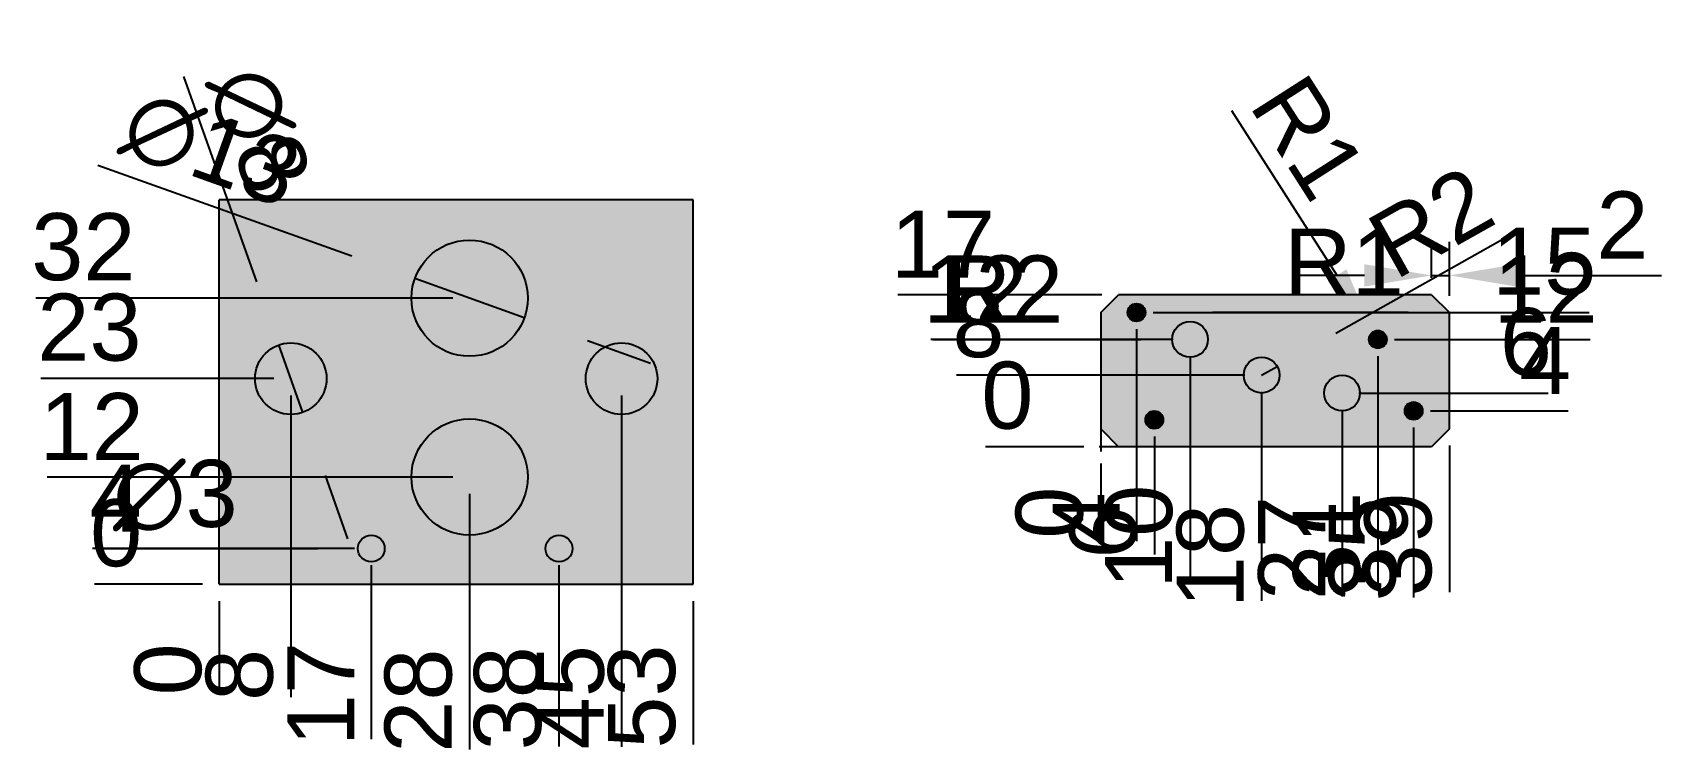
# Model space of a CAD drawing. Header units: millimetres. Extents: x 485 to 2758, y 170 to 959.
# Drawn here: x 701.2 to 883.4, y 493.9 to 574.3 of the extents above; entities that cross this region are included whole.
import ezdxf

# ---------------------------------------------------------------- set-up
doc = ezdxf.new("R2010")
doc.units = ezdxf.units.MM
doc.styles.get("Standard").update_dxf_attribs({"font": 'arial_0.ttf'})
doc.dimstyles.new('ISO-25', dxfattribs={"dimscale": 3, "dimtxt": 2.5, "dimasz": 2.5, "dimexe": 1.25, "dimexo": 0.625, "dimtad": 1, "dimtxsty": 'Standard', "dimcen": 2.5, "dimadec": 0, "dimazin": 0, "dimtfac": 1, "dimtmove": 0, "dimatfit": 3, "dimfxl": 1, "dimarcsym": 0})

# ---------------------------------------------------------------- blocks, each defined once
blk = doc.blocks.new('*D74')
at = {"color": 0, "lineweight": -2, "transparency": 16777216}
blk.add_line((708.76, 516.58), (733.09, 516.58), dxfattribs=at)
at = {"color": 0, "transparency": 16777216}
blk.add_solid([(733.09, 517.83), (733.09, 515.33), (740.59, 516.58)], dxfattribs=at)
at = {"layer": 'Defpoints', "color": 0, "transparency": 16777216}
for p in [(737.59, 516.58), (740.59, 516.58)]:
    blk.add_point(p, dxfattribs=at)
at = {"color": 0, "transparency": 16777216, "insert": (717.18, 522.5), "char_height": 7.5, "attachment_point": 5}
blk.add_mtext('∅3', dxfattribs=at)
blk = doc.blocks.new('*D75')
at = {"color": 0, "lineweight": -2, "transparency": 16777216}
for p, q in [((708.52, 559.47), (736.91, 549.3)), ((756.21, 542.39), (743.97, 546.77)), ((763.27, 539.86), (770.33, 537.33))]:
    blk.add_line(p, q, dxfattribs=at)
at = {"color": 0, "transparency": 16777216}
for points in [[(737.33, 550.48), (736.49, 548.13), (743.97, 546.77)], [(763.69, 541.04), (762.85, 538.69), (756.21, 542.39)]]:
    blk.add_solid(points, dxfattribs=at)
at = {"layer": 'Defpoints', "color": 0, "transparency": 16777216}
for p in [(743.97, 546.77), (756.21, 542.39)]:
    blk.add_point(p, dxfattribs=at)
at = {"color": 0, "transparency": 16777216, "insert": (721.18, 561.22), "char_height": 7.5, "attachment_point": 5, "rotation": 340.2955}
blk.add_mtext('∅13', dxfattribs=at)
blk = doc.blocks.new('*D76')
at = {"color": 0, "lineweight": -2, "transparency": 16777216}
for p, q in [((718.1, 569.36), (726.24, 546.42)), ((731.43, 531.81), (728.75, 539.35)), ((733.94, 524.75), (736.45, 517.68))]:
    blk.add_line(p, q, dxfattribs=at)
at = {"color": 0, "transparency": 16777216}
for points in [[(727.42, 546.84), (725.06, 546), (728.75, 539.35)], [(735.11, 525.16), (732.76, 524.33), (731.43, 531.81)]]:
    blk.add_solid(points, dxfattribs=at)
at = {"layer": 'Defpoints', "color": 0, "transparency": 16777216}
for p in [(728.75, 539.35), (731.43, 531.81)]:
    blk.add_point(p, dxfattribs=at)
at = {"color": 0, "transparency": 16777216, "insert": (726.49, 563.4), "char_height": 7.5, "attachment_point": 5, "rotation": 289.5449}
blk.add_mtext('∅8', dxfattribs=at)
blk = doc.blocks.new('*D69')
at = {"color": 0, "lineweight": -2, "transparency": 16777216}
blk.add_line((722.09, 510.71), (722.09, 500.61), dxfattribs=at)
at = {"layer": 'Defpoints', "color": 0, "transparency": 16777216}
for p in [(722.09, 512.58), (722.09, 512.58), (722.09, 507.38)]:
    blk.add_point(p, dxfattribs=at)
at = {"color": 0, "transparency": 16777216, "insert": (716.38, 503.06), "char_height": 7.5, "attachment_point": 5, "rotation": 90}
blk.add_mtext('0', dxfattribs=at)
blk = doc.blocks.new('*D70')
at = {"color": 0, "lineweight": -2, "transparency": 16777216}
blk.add_line((720.21, 512.58), (708.12, 512.58), dxfattribs=at)
at = {"layer": 'Defpoints', "color": 0, "transparency": 16777216}
for p in [(714.88, 512.58), (722.09, 512.58), (722.09, 512.58)]:
    blk.add_point(p, dxfattribs=at)
at = {"color": 0, "transparency": 16777216, "insert": (710.56, 518.29), "char_height": 7.5, "attachment_point": 5}
blk.add_mtext('0', dxfattribs=at)
blk = doc.blocks.new('*D77')
at = {"color": 0, "lineweight": -2, "transparency": 16777216}
blk.add_line((730.09, 533.71), (730.09, 499.97), dxfattribs=at)
at = {"layer": 'Defpoints', "color": 0, "transparency": 16777216}
for p in [(730.09, 535.58), (722.09, 512.58), (730.09, 506.79)]:
    blk.add_point(p, dxfattribs=at)
at = {"color": 0, "transparency": 16777216, "insert": (724.38, 502.44), "char_height": 7.5, "attachment_point": 5, "rotation": 90}
blk.add_mtext('8', dxfattribs=at)
blk = doc.blocks.new('*D71')
at = {"color": 0, "lineweight": -2, "transparency": 16777216}
blk.add_line((728.21, 535.58), (702.14, 535.58), dxfattribs=at)
at = {"layer": 'Defpoints', "color": 0, "transparency": 16777216}
for p in [(714.88, 535.58), (730.09, 535.58), (722.09, 512.58)]:
    blk.add_point(p, dxfattribs=at)
at = {"color": 0, "transparency": 16777216, "insert": (707.57, 541.29), "char_height": 7.5, "attachment_point": 5}
blk.add_mtext('23', dxfattribs=at)
blk = doc.blocks.new('*D78')
at = {"color": 0, "lineweight": -2, "transparency": 16777216}
blk.add_line((739.09, 514.71), (739.09, 495.27), dxfattribs=at)
at = {"layer": 'Defpoints', "color": 0, "transparency": 16777216}
for p in [(739.09, 516.58), (722.09, 512.58), (739.09, 507.18)]:
    blk.add_point(p, dxfattribs=at)
at = {"color": 0, "transparency": 16777216, "insert": (733.45, 500.29), "char_height": 7.5, "attachment_point": 5, "rotation": 90}
blk.add_mtext('17', dxfattribs=at)
blk = doc.blocks.new('*D79')
at = {"color": 0, "lineweight": -2, "transparency": 16777216}
blk.add_line((737.21, 516.58), (707.92, 516.58), dxfattribs=at)
at = {"layer": 'Defpoints', "color": 0, "transparency": 16777216}
for p in [(714.98, 516.58), (739.09, 516.58), (722.09, 512.58)]:
    blk.add_point(p, dxfattribs=at)
at = {"color": 0, "transparency": 16777216, "insert": (710.51, 522.21), "char_height": 7.5, "attachment_point": 5}
blk.add_mtext('4', dxfattribs=at)
blk = doc.blocks.new('*D80')
at = {"color": 0, "lineweight": -2, "transparency": 16777216}
blk.add_line((750.09, 522.71), (750.09, 494.12), dxfattribs=at)
at = {"layer": 'Defpoints', "color": 0, "transparency": 16777216}
for p in [(750.09, 524.58), (722.09, 512.58), (750.09, 506.89)]:
    blk.add_point(p, dxfattribs=at)
at = {"color": 0, "transparency": 16777216, "insert": (744.38, 499.57), "char_height": 7.5, "attachment_point": 5, "rotation": 90}
blk.add_mtext('28', dxfattribs=at)
blk = doc.blocks.new('*D72')
at = {"color": 0, "lineweight": -2, "transparency": 16777216}
blk.add_line((748.21, 524.58), (702.85, 524.58), dxfattribs=at)
at = {"layer": 'Defpoints', "color": 0, "transparency": 16777216}
for p in [(714.69, 524.58), (750.09, 524.58), (722.09, 512.58)]:
    blk.add_point(p, dxfattribs=at)
at = {"color": 0, "transparency": 16777216, "insert": (707.83, 530.22), "char_height": 7.5, "attachment_point": 5}
blk.add_mtext('12', dxfattribs=at)
blk = doc.blocks.new('*D81')
at = {"color": 0, "lineweight": -2, "transparency": 16777216}
blk.add_line((760.09, 514.71), (760.09, 494.45), dxfattribs=at)
at = {"layer": 'Defpoints', "color": 0, "transparency": 16777216}
for p in [(760.09, 516.58), (722.09, 512.58), (760.09, 507.08)]:
    blk.add_point(p, dxfattribs=at)
at = {"color": 0, "transparency": 16777216, "insert": (754.38, 499.83), "char_height": 7.5, "attachment_point": 5, "rotation": 90}
blk.add_mtext('38', dxfattribs=at)
blk = doc.blocks.new('*D82')
at = {"color": 0, "lineweight": -2, "transparency": 16777216}
blk.add_line((767.09, 533.71), (767.09, 494.4), dxfattribs=at)
at = {"layer": 'Defpoints', "color": 0, "transparency": 16777216}
for p in [(767.09, 535.58), (722.09, 512.58), (767.09, 507.38)]:
    blk.add_point(p, dxfattribs=at)
at = {"color": 0, "transparency": 16777216, "insert": (761.4, 499.95), "char_height": 7.5, "attachment_point": 5, "rotation": 90}
blk.add_mtext('45', dxfattribs=at)
blk = doc.blocks.new('*D83')
at = {"color": 0, "lineweight": -2, "transparency": 16777216}
blk.add_line((775.09, 510.71), (775.09, 494.66), dxfattribs=at)
at = {"layer": 'Defpoints', "color": 0, "transparency": 16777216}
for p in [(722.09, 512.58), (775.09, 512.58), (775.09, 507.28)]:
    blk.add_point(p, dxfattribs=at)
at = {"color": 0, "transparency": 16777216, "insert": (769.38, 500.03), "char_height": 7.5, "attachment_point": 5, "rotation": 90}
blk.add_mtext('53', dxfattribs=at)
blk = doc.blocks.new('*D73')
at = {"color": 0, "lineweight": -2, "transparency": 16777216}
blk.add_line((748.21, 544.58), (701.56, 544.58), dxfattribs=at)
at = {"layer": 'Defpoints', "color": 0, "transparency": 16777216}
for p in [(714.1, 544.58), (750.09, 544.58), (722.09, 512.58)]:
    blk.add_point(p, dxfattribs=at)
at = {"color": 0, "transparency": 16777216, "insert": (706.89, 550.29), "char_height": 7.5, "attachment_point": 5}
blk.add_mtext('32', dxfattribs=at)
blk = doc.blocks.new('*D114')
at = {"color": 0, "lineweight": -2, "transparency": 16777216}
for p, q in [((824.68, 542.97), (825.68, 542.97)), ((855.07, 542.97), (833.18, 542.97))]:
    blk.add_line(p, q, dxfattribs=at)
at = {"color": 0, "transparency": 16777216}
blk.add_solid([(833.18, 544.22), (833.18, 541.72), (825.68, 542.97)], dxfattribs=at)
at = {"layer": 'Defpoints', "color": 0, "transparency": 16777216}
for p in [(824.68, 542.97), (825.68, 542.97)]:
    blk.add_point(p, dxfattribs=at)
at = {"color": 0, "transparency": 16777216, "insert": (847.88, 548.61), "char_height": 7.5, "attachment_point": 5}
blk.add_mtext('R1', dxfattribs=at)
blk = doc.blocks.new('*D115')
at = {"color": 0, "lineweight": -2, "transparency": 16777216}
blk.add_line((801.91, 539.97), (825.18, 539.97), dxfattribs=at)
at = {"color": 0, "transparency": 16777216}
blk.add_solid([(825.18, 541.22), (825.18, 538.72), (832.68, 539.97)], dxfattribs=at)
at = {"layer": 'Defpoints', "color": 0, "transparency": 16777216}
for p in [(830.68, 539.97), (832.68, 539.97)]:
    blk.add_point(p, dxfattribs=at)
at = {"color": 0, "transparency": 16777216, "insert": (809.79, 545.61), "char_height": 7.5, "attachment_point": 5}
blk.add_mtext('R2', dxfattribs=at)
blk = doc.blocks.new('*D116')
at = {"color": 0, "lineweight": -2, "transparency": 16777216}
for p, q in [((835.32, 565.59), (847.1, 547.14)), ((851.68, 539.97), (851.14, 540.82))]:
    blk.add_line(p, q, dxfattribs=at)
at = {"color": 0, "transparency": 16777216}
blk.add_solid([(848.16, 547.81), (846.05, 546.46), (851.14, 540.82)], dxfattribs=at)
at = {"layer": 'Defpoints', "color": 0, "transparency": 16777216}
for p in [(851.14, 540.82), (851.68, 539.97)]:
    blk.add_point(p, dxfattribs=at)
at = {"color": 0, "transparency": 16777216, "insert": (843.94, 562.56), "char_height": 7.5, "attachment_point": 5, "rotation": 302.5641}
blk.add_mtext('R1', dxfattribs=at)
blk = doc.blocks.new('*D117')
at = {"color": 0, "lineweight": -2, "transparency": 16777216}
blk.add_line((818.8, 527.97), (807.79, 527.97), dxfattribs=at)
at = {"layer": 'Defpoints', "color": 0, "transparency": 16777216}
for p in [(814.56, 527.97), (820.68, 527.97), (820.68, 527.97)]:
    blk.add_point(p, dxfattribs=at)
at = {"color": 0, "transparency": 16777216, "insert": (810.24, 533.68), "char_height": 7.5, "attachment_point": 5}
blk.add_mtext('0', dxfattribs=at)
blk = doc.blocks.new('*D107')
at = {"color": 0, "lineweight": -2, "transparency": 16777216}
blk.add_line((820.68, 526.1), (820.68, 518.14), dxfattribs=at)
at = {"layer": 'Defpoints', "color": 0, "transparency": 16777216}
for p in [(820.68, 527.97), (820.68, 527.97), (820.68, 524.91)]:
    blk.add_point(p, dxfattribs=at)
at = {"color": 0, "transparency": 16777216, "insert": (814.97, 520.59), "char_height": 7.5, "attachment_point": 5, "rotation": 90}
blk.add_mtext('0', dxfattribs=at)
blk = doc.blocks.new('*D118')
at = {"color": 0, "lineweight": -2, "transparency": 16777216}
blk.add_line((826.68, 529.1), (826.68, 515.9), dxfattribs=at)
at = {"layer": 'Defpoints', "color": 0, "transparency": 16777216}
for p in [(826.68, 530.97), (820.68, 527.97), (826.68, 522.72)]:
    blk.add_point(p, dxfattribs=at)
at = {"color": 0, "transparency": 16777216, "insert": (820.97, 518.37), "char_height": 7.5, "attachment_point": 5, "rotation": 90}
blk.add_mtext('6', dxfattribs=at)
blk = doc.blocks.new('*D108')
at = {"color": 0, "lineweight": -2, "transparency": 16777216}
blk.add_line((824.68, 541.1), (824.68, 517.39), dxfattribs=at)
at = {"layer": 'Defpoints', "color": 0, "transparency": 16777216}
for p in [(824.68, 542.97), (820.68, 527.97), (824.68, 524.45)]:
    blk.add_point(p, dxfattribs=at)
at = {"color": 0, "transparency": 16777216, "insert": (819.05, 519.98), "char_height": 7.5, "attachment_point": 5, "rotation": 90}
blk.add_mtext('4', dxfattribs=at)
blk = doc.blocks.new('*D109')
at = {"color": 0, "lineweight": -2, "transparency": 16777216}
blk.add_line((826.55, 542.97), (875.33, 542.97), dxfattribs=at)
at = {"layer": 'Defpoints', "color": 0, "transparency": 16777216}
for p in [(824.68, 542.97), (863.36, 542.97), (820.68, 527.97)]:
    blk.add_point(p, dxfattribs=at)
at = {"color": 0, "transparency": 16777216, "insert": (870.28, 548.68), "char_height": 7.5, "attachment_point": 5}
blk.add_mtext('15', dxfattribs=at)
blk = doc.blocks.new('*D119')
at = {"color": 0, "lineweight": -2, "transparency": 16777216}
for p, q in [((857.68, 546.85), (857.68, 550.88)), ((859.68, 544.85), (859.68, 550.88)), ((850.18, 547.13), (842.68, 547.13)), ((857.68, 547.13), (859.68, 547.13)), ((867.18, 547.13), (883.39, 547.13))]:
    blk.add_line(p, q, dxfattribs=at)
at = {"color": 0, "transparency": 16777216}
for points in [[(850.18, 548.38), (850.18, 545.88), (857.68, 547.13)], [(867.18, 548.38), (867.18, 545.88), (859.68, 547.13)]]:
    blk.add_solid(points, dxfattribs=at)
at = {"layer": 'Defpoints', "color": 0, "transparency": 16777216}
for p in [(859.68, 547.13), (857.68, 544.97), (859.68, 542.97)]:
    blk.add_point(p, dxfattribs=at)
at = {"color": 0, "transparency": 16777216, "insert": (879.04, 552.77), "char_height": 7.5, "attachment_point": 5}
blk.add_mtext('2', dxfattribs=at)
blk = doc.blocks.new('*D110')
at = {"color": 0, "lineweight": -2, "transparency": 16777216}
blk.add_line((828.8, 539.97), (801.69, 539.97), dxfattribs=at)
at = {"layer": 'Defpoints', "color": 0, "transparency": 16777216}
for p in [(813.53, 539.97), (830.68, 539.97), (820.68, 527.97)]:
    blk.add_point(p, dxfattribs=at)
at = {"color": 0, "transparency": 16777216, "insert": (806.67, 545.61), "char_height": 7.5, "attachment_point": 5}
blk.add_mtext('12', dxfattribs=at)
blk = doc.blocks.new('*D111')
at = {"color": 0, "lineweight": -2, "transparency": 16777216}
blk.add_line((830.68, 538.1), (830.68, 512.88), dxfattribs=at)
at = {"layer": 'Defpoints', "color": 0, "transparency": 16777216}
for p in [(830.68, 539.97), (820.68, 527.97), (830.68, 524.77)]:
    blk.add_point(p, dxfattribs=at)
at = {"color": 0, "transparency": 16777216, "insert": (824.97, 517.89), "char_height": 7.5, "attachment_point": 5, "rotation": 90}
blk.add_mtext('10', dxfattribs=at)
blk = doc.blocks.new('*D120')
at = {"color": 0, "lineweight": -2, "transparency": 16777216}
blk.add_line((836.8, 535.97), (804.54, 535.97), dxfattribs=at)
at = {"layer": 'Defpoints', "color": 0, "transparency": 16777216}
for p in [(811.36, 535.97), (838.68, 535.97), (820.68, 527.97)]:
    blk.add_point(p, dxfattribs=at)
at = {"color": 0, "transparency": 16777216, "insert": (807.01, 541.68), "char_height": 7.5, "attachment_point": 5}
blk.add_mtext('8', dxfattribs=at)
blk = doc.blocks.new('*D112')
at = {"color": 0, "lineweight": -2, "transparency": 16777216}
blk.add_line((838.68, 534.1), (838.68, 510.72), dxfattribs=at)
at = {"layer": 'Defpoints', "color": 0, "transparency": 16777216}
for p in [(838.68, 535.97), (820.68, 527.97), (838.68, 522.65)]:
    blk.add_point(p, dxfattribs=at)
at = {"color": 0, "transparency": 16777216, "insert": (832.97, 515.74), "char_height": 7.5, "attachment_point": 5, "rotation": 90}
blk.add_mtext('18', dxfattribs=at)
blk = doc.blocks.new('*D121')
at = {"color": 0, "lineweight": -2, "transparency": 16777216}
blk.add_line((847.68, 532.1), (847.68, 511.21), dxfattribs=at)
at = {"layer": 'Defpoints', "color": 0, "transparency": 16777216}
for p in [(847.68, 533.97), (820.68, 527.97), (847.68, 523.96)]:
    blk.add_point(p, dxfattribs=at)
at = {"color": 0, "transparency": 16777216, "insert": (842.04, 516.64), "char_height": 7.5, "attachment_point": 5, "rotation": 90}
blk.add_mtext('27', dxfattribs=at)
blk = doc.blocks.new('*D113')
at = {"color": 0, "lineweight": -2, "transparency": 16777216}
blk.add_line((849.55, 533.97), (870.71, 533.97), dxfattribs=at)
at = {"layer": 'Defpoints', "color": 0, "transparency": 16777216}
for p in [(847.68, 533.97), (863.89, 533.97), (820.68, 527.97)]:
    blk.add_point(p, dxfattribs=at)
at = {"color": 0, "transparency": 16777216, "insert": (868.24, 539.68), "char_height": 7.5, "attachment_point": 5}
blk.add_mtext('6', dxfattribs=at)
blk = doc.blocks.new('*D122')
at = {"color": 0, "lineweight": -2, "transparency": 16777216}
blk.add_line((857.55, 531.97), (872.98, 531.97), dxfattribs=at)
at = {"layer": 'Defpoints', "color": 0, "transparency": 16777216}
for p in [(855.68, 531.97), (865.92, 531.97), (820.68, 527.97)]:
    blk.add_point(p, dxfattribs=at)
at = {"color": 0, "transparency": 16777216, "insert": (870.39, 537.6), "char_height": 7.5, "attachment_point": 5}
blk.add_mtext('4', dxfattribs=at)
blk = doc.blocks.new('*D123')
at = {"color": 0, "lineweight": -2, "transparency": 16777216}
blk.add_line((855.68, 530.1), (855.68, 511.1), dxfattribs=at)
at = {"layer": 'Defpoints', "color": 0, "transparency": 16777216}
for p in [(855.68, 531.97), (820.68, 527.97), (855.68, 523.77)]:
    blk.add_point(p, dxfattribs=at)
at = {"color": 0, "transparency": 16777216, "insert": (849.97, 516.5), "char_height": 7.5, "attachment_point": 5, "rotation": 90}
blk.add_mtext('35', dxfattribs=at)
blk = doc.blocks.new('*D124')
at = {"color": 0, "lineweight": -2, "transparency": 16777216}
blk.add_line((859.68, 528.1), (859.68, 511.69), dxfattribs=at)
at = {"layer": 'Defpoints', "color": 0, "transparency": 16777216}
for p in [(859.68, 529.97), (820.68, 527.97), (859.68, 524.32)]:
    blk.add_point(p, dxfattribs=at)
at = {"color": 0, "transparency": 16777216, "insert": (853.97, 517.06), "char_height": 7.5, "attachment_point": 5, "rotation": 90}
blk.add_mtext('39', dxfattribs=at)
blk = doc.blocks.new('*D125')
at = {"color": 0, "lineweight": -2, "transparency": 16777216}
blk.add_line((820.8, 544.97), (798, 544.97), dxfattribs=at)
at = {"layer": 'Defpoints', "color": 0, "transparency": 16777216}
for p in [(809.92, 544.97), (822.68, 544.97), (820.68, 527.97)]:
    blk.add_point(p, dxfattribs=at)
at = {"color": 0, "transparency": 16777216, "insert": (803.02, 550.61), "char_height": 7.5, "attachment_point": 5}
blk.add_mtext('17', dxfattribs=at)
blk = doc.blocks.new('*D126')
at = {"color": 0, "lineweight": -2, "transparency": 16777216}
blk.add_line((853.55, 539.97), (875.42, 539.97), dxfattribs=at)
at = {"layer": 'Defpoints', "color": 0, "transparency": 16777216}
for p in [(851.68, 539.97), (863.59, 539.97), (820.68, 527.97)]:
    blk.add_point(p, dxfattribs=at)
at = {"color": 0, "transparency": 16777216, "insert": (870.44, 545.61), "char_height": 7.5, "attachment_point": 5}
blk.add_mtext('12', dxfattribs=at)
blk = doc.blocks.new('*D127')
at = {"color": 0, "lineweight": -2, "transparency": 16777216}
blk.add_line((851.68, 538.1), (851.68, 512.46), dxfattribs=at)
at = {"layer": 'Defpoints', "color": 0, "transparency": 16777216}
for p in [(851.68, 539.97), (820.68, 527.97), (851.68, 523.62)]:
    blk.add_point(p, dxfattribs=at)
at = {"color": 0, "transparency": 16777216, "insert": (845.97, 517.1), "char_height": 7.5, "attachment_point": 5, "rotation": 90}
blk.add_mtext('31', dxfattribs=at)
blk = doc.blocks.new('*D128')
at = {"color": 0, "lineweight": -2, "transparency": 16777216}
for p, q in [((867.23, 552.04), (846.96, 540.63)), ((838.68, 535.97), (840.42, 536.95))]:
    blk.add_line(p, q, dxfattribs=at)
at = {"color": 0, "transparency": 16777216}
blk.add_solid([(846.34, 541.72), (847.57, 539.54), (840.42, 536.95)], dxfattribs=at)
at = {"layer": 'Defpoints', "color": 0, "transparency": 16777216}
for p in [(838.68, 535.97), (840.42, 536.95)]:
    blk.add_point(p, dxfattribs=at)
at = {"color": 0, "transparency": 16777216, "insert": (857.6, 553.09), "char_height": 7.5, "attachment_point": 5, "rotation": 29.3631}
blk.add_mtext('R2', dxfattribs=at)

msp = doc.modelspace()

# ---------------------------------------------------------------- hatches: boundary and pattern name
h = msp.add_hatch(color=256)
h.dxf.hatch_style = 1
h.set_gradient(color1=(244, 238, 81), color2=(0, 255, 255), tint=1)
h.paths.add_polyline_path([(722.089, 555.583), (722.089, 512.583), (775.089, 512.583), (775.089, 555.583)])
h.paths.add_polyline_path([(743.589, 544.583, -1), (756.589, 544.583, -1)], flags=16)
h.paths.add_polyline_path([(756.589, 524.583, -1), (743.589, 524.583, -1)], flags=16)
h.paths.add_polyline_path([(726.089, 535.583, -1), (734.089, 535.583, -1)], flags=16)
h.paths.add_polyline_path([(771.089, 535.583, -1), (763.089, 535.583, -1)], flags=16)
h.paths.add_polyline_path([(708.338, 514.665), (726.065, 514.665), (726.065, 530.12), (708.338, 530.12)], flags=9)
h.paths.add_polyline_path([(707.475, 557.807), (729.649, 549.866), (734.86, 564.416), (712.686, 572.358)], flags=9)
h.paths.add_polyline_path([(716.148, 569.118), (722.079, 552.413), (736.644, 557.583), (730.713, 574.288)], flags=9)
h = msp.add_hatch(color=256)
h.dxf.hatch_style = 1
h.set_gradient(color1=(255, 0, 255), color2=(255, 255, 0), tint=1)
h.paths.add_polyline_path([(822.677, 544.974), (820.677, 542.974), (820.677, 529.974), (822.677, 527.974), (857.677, 527.974), (859.677, 529.974), (859.677, 542.974), (857.677, 544.974)])
h.paths.add_polyline_path([(840.677, 535.974, -1), (836.677, 535.974, -1)], flags=16)
h.paths.add_polyline_path([(828.677, 539.974, -1), (832.677, 539.974, -1)], flags=16)
h.paths.add_polyline_path([(849.677, 533.974, -1), (845.677, 533.974, -1)], flags=16)
h.paths.add_polyline_path([(856.677, 531.974, -1), (854.677, 531.974, -1)], flags=16)
h.paths.add_polyline_path([(839.853, 540.754), (856.997, 540.754), (856.997, 556.209), (839.853, 556.209)], flags=9)
h.paths.add_polyline_path([(801.086, 537.754), (818.23, 537.754), (818.23, 553.209), (801.086, 553.209)], flags=9)
h.paths.add_polyline_path([(833.002, 565.091), (842.229, 550.642), (855.255, 558.961), (846.027, 573.41)], flags=9)
h.paths.add_polyline_path([(853.864, 541.971), (868.805, 550.377), (861.227, 563.847), (846.286, 555.441)], flags=9)
h = msp.add_hatch(color=256)
h.dxf.hatch_style = 1
h.set_gradient(color1=(147, 39, 143), tint=1, name='SPHERICAL')
h.paths.add_polyline_path([(743.589, 544.583, 1), (756.589, 544.583, 1)])
h = msp.add_hatch(color=256)
h.dxf.hatch_style = 1
h.set_gradient(color1=(0, 255, 0), color2=(241, 235, 31), tint=1, name='SPHERICAL')
h.paths.add_polyline_path([(825.677, 542.974, 1), (823.677, 542.974, 1)])
h = msp.add_hatch(color=256)
h.dxf.hatch_style = 1
h.set_gradient(color1=(0, 255, 0), color2=(241, 235, 31), tint=1, name='SPHERICAL')
h.paths.add_polyline_path([(828.677, 539.974, 1), (832.677, 539.974, 1)])
h = msp.add_hatch(color=256)
h.dxf.hatch_style = 1
h.set_gradient(color1=(147, 39, 143), tint=1, name='SPHERICAL')
h.paths.add_polyline_path([(734.089, 535.583, 1), (726.089, 535.583, 1)])
h = msp.add_hatch(color=256)
h.dxf.hatch_style = 1
h.set_gradient(color1=(147, 39, 143), tint=1, name='SPHERICAL')
h.paths.add_polyline_path([(763.089, 535.583, 1), (771.089, 535.583, 1)])
h = msp.add_hatch(color=256)
h.dxf.hatch_style = 1
h.set_gradient(color1=(0, 255, 0), color2=(241, 235, 31), tint=1, name='SPHERICAL')
h.paths.add_polyline_path([(852.677, 539.974, 1), (850.677, 539.974, 1)])
h = msp.add_hatch(color=256)
h.dxf.hatch_style = 1
h.set_gradient(color1=(0, 255, 0), color2=(241, 235, 31), tint=1, name='SPHERICAL')
h.paths.add_polyline_path([(836.677, 535.974, 1), (840.677, 535.974, 1)])
h = msp.add_hatch(color=256)
h.dxf.hatch_style = 1
h.set_gradient(color1=(0, 255, 0), color2=(241, 235, 31), tint=1, name='SPHERICAL')
h.paths.add_polyline_path([(845.677, 533.974, 1), (849.677, 533.974, 1)])
h = msp.add_hatch(color=256)
h.dxf.hatch_style = 1
h.set_gradient(color1=(0, 255, 0), color2=(241, 235, 31), tint=1, name='SPHERICAL')
h.paths.add_polyline_path([(856.677, 531.974, 1), (854.677, 531.974, 1)])
h = msp.add_hatch(color=256)
h.dxf.hatch_style = 1
h.set_gradient(color1=(147, 39, 143), tint=1, name='SPHERICAL')
h.paths.add_polyline_path([(743.589, 524.583, 1), (756.589, 524.583, 1)])
h = msp.add_hatch(color=256)
h.dxf.hatch_style = 1
h.set_gradient(color1=(0, 255, 0), color2=(241, 235, 31), tint=1, name='SPHERICAL')
h.paths.add_polyline_path([(827.677, 530.974, 1), (825.677, 530.974, 1)])
h = msp.add_hatch(color=256)
h.dxf.hatch_style = 1
h.set_gradient(color1=(147, 39, 143), tint=1, name='SPHERICAL')
h.paths.add_polyline_path([(740.589, 516.583, 1), (737.589, 516.583, 1)])
h = msp.add_hatch(color=256)
h.dxf.hatch_style = 1
h.set_gradient(color1=(147, 39, 143), tint=1, name='SPHERICAL')
h.paths.add_polyline_path([(761.589, 516.583, 1), (758.589, 516.583, 1)])

# ---------------------------------------------------------------- linework, layer by layer
for p, q in [((722.089, 512.583), (722.089, 555.583)), ((775.089, 555.583), (722.089, 555.583)), ((775.089, 512.583), (775.089, 555.583)), ((820.677, 542.974), (822.677, 544.974)), ((857.677, 544.974), (822.677, 544.974)), ((857.677, 544.974), (859.677, 542.974)), ((820.677, 542.974), (820.677, 529.974)), ((859.677, 529.974), (859.677, 542.974)), ((820.677, 529.974), (820.677, 529.974)), ((820.677, 529.974), (822.677, 527.974)), ((820.677, 529.974), (820.677, 527.432)), ((859.677, 529.974), (857.677, 527.974)), ((822.677, 527.974), (820.514, 527.974)), ((857.677, 527.974), (822.677, 527.974)), ((722.089, 512.583), (775.089, 512.583))]:
    msp.add_line(p, q)
for centre, radius in [((750.089, 544.583), 6.5), ((824.677, 542.974), 1), ((830.677, 539.974), 2), ((730.089, 535.583), 4), ((767.089, 535.583), 4), ((851.677, 539.974), 1), ((838.677, 535.974), 2), ((847.677, 533.974), 2), ((855.677, 531.974), 1), ((750.089, 524.583), 6.5), ((826.677, 530.974), 1), ((739.089, 516.583), 1.5), ((760.089, 516.583), 1.5)]:
    msp.add_circle(centre, radius)

# ---------------------------------------------------------------- dimensions: what is measured, and where the dimension line sits
for p1, p2, picture, middle in [((731.427, 531.814), (728.751, 539.353), '*D76', (726.489, 563.402)), ((756.209, 542.391), (743.97, 546.775), '*D75', (721.179, 561.219))]:
    dim = msp.add_diameter_dim_2p(p1=p1, p2=p2, dimstyle='ISO-25')
    dim.commit()
    dim.dimension.update_dxf_attribs({"geometry": picture, "text_midpoint": middle})
for center, mpoint, picture, middle in [((851.677, 539.974), (851.139, 540.817), '*D116', (843.944, 562.561)), ((838.677, 535.974), (840.42, 536.955), '*D128', (857.598, 553.091)), ((824.677, 542.974), (825.677, 542.974), '*D114', (847.875, 548.614))]:
    dim = msp.add_radius_dim(center=center, mpoint=mpoint, dimstyle='ISO-25')
    dim.commit()
    dim.dimension.update_dxf_attribs({"geometry": picture, "text_midpoint": middle})
dim = msp.add_linear_dim(base=(859.677, 547.132), p1=(857.677, 544.974), p2=(859.677, 542.974), dimstyle='ISO-25')
dim.commit()
dim.dimension.update_dxf_attribs({"geometry": '*D119', "text_midpoint": (879.036, 552.772)})
for feature_location, offset, dtype, origin, picture, middle in [((750.089, 544.583), (-35.994, 0), 0, (722.089, 512.583), '*D73', (706.89, 550.29)), ((822.677, 544.974), (-12.76, 0), 0, (820.677, 527.974), '*D125', (803.023, 550.614)), ((824.677, 542.974), (38.683, 0), 0, (820.677, 527.974), '*D109', (870.282, 548.678)), ((830.677, 539.974), (-17.15, 0), 0, (820.677, 527.974), '*D110', (806.672, 545.614)), ((851.677, 539.974), (11.911, 0), 0, (820.677, 527.974), '*D126', (870.444, 545.614)), ((838.677, 535.974), (-27.32, 0), 0, (820.677, 527.974), '*D120', (807.011, 541.678)), ((730.089, 535.583), (-15.207, 0), 0, (722.089, 512.583), '*D71', (707.571, 541.29)), ((824.677, 542.974), (0, -18.523), 1, (820.677, 527.974), '*D108', (819.052, 519.982)), ((847.677, 533.974), (16.21, 0), 0, (820.677, 527.974), '*D113', (868.238, 539.678)), ((855.677, 531.974), (10.244, 0), 0, (820.677, 527.974), '*D122', (870.39, 537.599)), ((830.677, 539.974), (0, -15.206), 1, (820.677, 527.974), '*D111', (824.973, 517.887)), ((851.677, 539.974), (0, -16.352), 1, (820.677, 527.974), '*D127', (845.97, 517.101)), ((820.677074666, 527.97407227), (-6.121185855, 0), 0, (820.677074666, 527.97407227), '*D117', (810.23545907, 533.678369678)), ((838.677, 535.974), (0, -13.329), 1, (820.677, 527.974), '*D112', (832.973, 515.744)), ((750.089, 524.583), (-35.404, 0), 0, (722.089, 512.583), '*D72', (707.83, 530.223)), ((730.089, 535.583), (0, -28.795), 1, (722.089, 512.583), '*D77', (724.385, 502.442)), ((767.089, 535.583), (0, -28.206), 1, (722.089, 512.583), '*D82', (761.4, 499.951)), ((847.677, 533.974), (0, -10.019), 1, (820.677, 527.974), '*D121', (842.037, 516.644)), ((826.677, 530.974), (0, -8.25), 1, (820.677, 527.974), '*D118', (820.973, 518.373)), ((855.677, 531.974), (0, -8.2), 1, (820.677, 527.974), '*D123', (849.97, 516.502)), ((859.677, 529.974), (0, -5.658), 1, (820.677, 527.974), '*D124', (853.97, 517.065)), ((739.089, 516.583), (-24.109, 0), 0, (722.089, 512.583), '*D79', (710.512, 522.208)), ((820.677074666, 527.97407227), (0, -3.064253825), 1, (820.677074666, 527.97407227), '*D107', (814.972777258, 520.589388704)), ((722.089173717, 512.583090214), (-7.207075675, 0), 0, (722.089173717, 512.583090214), '*D70', (710.561668301, 518.287387622)), ((750.089, 524.583), (0, -17.697), 1, (722.089, 512.583), '*D80', (744.385, 499.567)), ((739.089, 516.583), (0, -9.403), 1, (722.089, 512.583), '*D78', (733.449, 500.287)), ((760.089, 516.583), (0, -9.501), 1, (722.089, 512.583), '*D81', (754.382, 499.83)), ((722.089173717, 512.583090214), (0, -5.206027617), 1, (722.089173717, 512.583090214), '*D69', (716.384876309, 503.056632856)), ((775.089, 512.583), (0, -5.304), 1, (722.089, 512.583), '*D83', (769.382, 500.032))]:
    dim = msp.add_ordinate_dim(feature_location=feature_location, offset=offset, dtype=dtype, origin=origin, dimstyle='ISO-25')
    dim.commit()
    dim.dimension.update_dxf_attribs({"geometry": picture, "text_midpoint": middle})
dim = msp.add_radius_dim(center=(830.677, 539.974), mpoint=(832.677, 539.974), dimstyle='ISO-25')
dim.commit()
dim.dimension.update_dxf_attribs({"geometry": '*D115', "text_midpoint": (809.793, 539.974), "dimtype": 164})
dim = msp.add_diameter_dim_2p(p1=(737.589, 516.583), p2=(740.589, 516.583), dimstyle='ISO-25')
dim.commit()
dim.dimension.update_dxf_attribs({"geometry": '*D74', "text_midpoint": (717.176, 516.583), "dimtype": 163})

doc.saveas('drawing.dxf')
